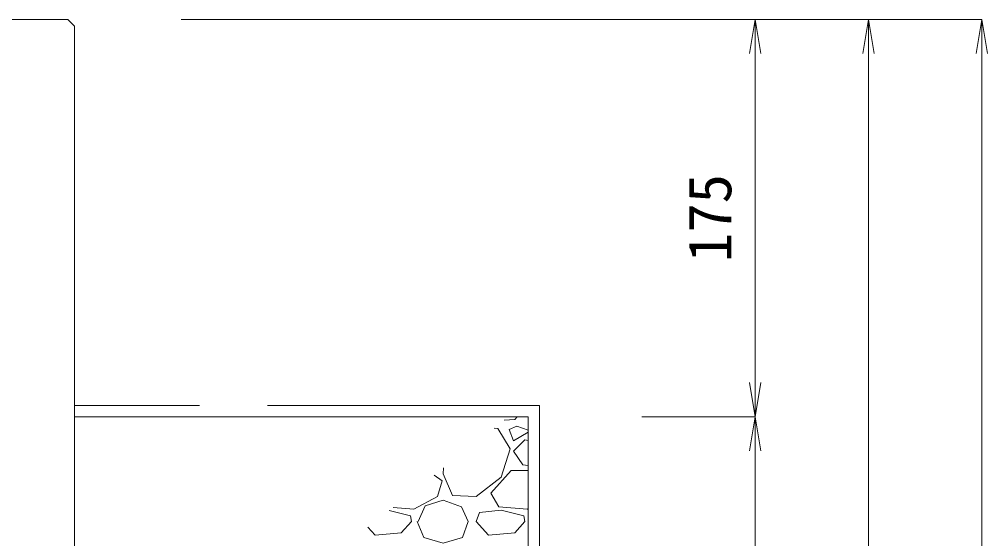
# Model space of a CAD drawing. Units: millimetres at full size, sheet at 1:20; details may follow other scales. Extents: x 0 to 23340, y -4498 to 8520.
# Drawn here: x 1263.1 to 1690, y 7442.5 to 7671.2 of the extents above; entities that cross this region are included whole.
import ezdxf
from ezdxf.enums import TextEntityAlignment as Align

# ---------------------------------------------------------------- set-up
doc = ezdxf.new("R2010")
doc.units = ezdxf.units.MM
doc.header["$LTSCALE"] = 20
doc.linetypes.add('DASHED', pattern=[7.5, 6, -1.5])
for name, color, linetype, lineweight in [('KIJUN', 5, 'Continuous', 5), ('SUNPO', 3, 'Continuous', 13), ('ﾊｯﾁﾝｸﾞ', 7, 'Continuous', 5)]:
    doc.layers.add(name, color=color, linetype=linetype, lineweight=lineweight)
doc.styles.add('ＭＳ ゴシック', font='')
doc.styles.get('ＭＳ ゴシック').set_extended_font_data('MS Gothic')

# ---------------------------------------------------------------- blocks, each defined once
blk = doc.blocks.new('open_arrow')
at = {"color": 0, "linetype": 'Continuous', "lineweight": -2}
blk.add_lwpolyline([(7.5, 1.25), (0, 0), (7.5, -1.25)], dxfattribs=at)

msp = doc.modelspace()

# ---------------------------------------------------------------- linework, layer by layer
at = {"layer": 'KIJUN', "color": 7, "lineweight": 13}
msp.add_lwpolyline([(952.48, 7576.2), (916.48, 7596.2), (912.48, 7671.2), (870.48, 7671.2), (867.48, 7668.2), (867.48, 7016.2), (887.48, 6996.2), (1267.48, 6996.2), (1287.48, 7016.2), (1287.48, 7668.2), (1284.48, 7671.2), (1242.48, 7671.2), (1238.48, 7596.2), (1202.48, 7576.2), (1200.48, 7536.2), (1227.48, 7471.2), (1214.31, 7124.3)], dxfattribs=at)
at = {"layer": 'KIJUN', "color": 7, "linetype": 'DASHED', "lineweight": 13}
msp.add_lwpolyline([(867.48, 7501.2), (662.48, 7501.2), (662.48, 6791.2), (1492.48, 6791.2), (1492.48, 7501.2), (1287.48, 7501.2)], dxfattribs=at)
at = {"layer": 'KIJUN', "color": 7, "lineweight": 13}
msp.add_lwpolyline([(1287.48, 7496.2), (1287.48, 7016.2), (1267.48, 6996.2), (887.48, 6996.2), (867.48, 7016.2), (867.48, 7496.2), (667.48, 7496.2), (667.48, 6796.2), (1487.48, 6796.2), (1487.48, 7496.2)], close=True, dxfattribs=at)
at = {"layer": 'SUNPO'}
for p, q in [((1334.48, 7671.2), (1587.48, 7671.2)), ((1334.48, 7671.2), (1637.48, 7671.2)), ((1334.48, 7671.2), (1687.48, 7671.2)), ((1587.48, 7671.2), (1587.48, 7496.2)), ((1637.48, 6996.2), (1637.48, 7671.2)), ((1687.48, 6796.2), (1687.48, 7671.2)), ((1537.48, 7496.2), (1587.48, 7496.2)), ((1537.48, 7496.2), (1587.48, 7496.2)), ((1587.48, 7496.2), (1587.48, 6996.2))]:
    msp.add_line(p, q, dxfattribs=at)
at = {"layer": 'ﾊｯﾁﾝｸﾞ'}
for p, q in [((1482.58, 7496.2), (1481.5, 7495)), ((1481.5, 7495), (1476.91, 7494.6)), ((1482.5, 7492), (1479, 7490.5)), ((1487.48, 7490.34), (1482.5, 7492)), ((1474, 7491), (1472.47, 7491.13)), ((1479.5, 7482), (1474, 7491)), ((1479, 7490.5), (1481, 7485.5)), ((1481, 7485.5), (1487.48, 7489.39)), ((1486, 7486), (1481, 7481)), ((1487.48, 7485.78), (1486, 7486)), ((1475.5, 7469.5), (1479.5, 7482)), ((1481, 7481), (1485, 7475)), ((1485, 7475), (1487.48, 7474.7)), ((1446, 7470.42), (1449.5, 7468)), ((1450.13, 7473.65), (1450, 7471)), ((1450, 7471), (1454, 7461.5)), ((1471, 7462.5), (1480, 7472.5)), ((1480, 7472.5), (1487.48, 7472.5)), ((1449.5, 7468), (1447.5, 7461)), ((1464.5, 7461), (1475.5, 7469.5)), ((1474.5, 7456.5), (1471, 7462.5)), ((1447.5, 7461), (1437, 7455.5)), ((1442, 7457), (1450, 7459.5)), ((1450, 7459.5), (1458, 7456.5)), ((1454, 7461.5), (1464.5, 7461)), ((1435.5, 7452.5), (1426.1, 7454.85)), ((1437, 7455.5), (1427.87, 7456.23)), ((1439, 7450), (1442, 7457)), ((1458, 7456.5), (1461, 7450)), ((1464.5, 7450), (1466, 7454)), ((1475.5, 7455), (1466, 7454)), ((1487, 7455.5), (1474.5, 7456.5)), ((1485.5, 7452.5), (1475.5, 7455)), ((1487.48, 7455.75), (1487, 7455.5)), ((1436, 7450), (1431.5, 7445)), ((1436, 7450), (1435.5, 7452.5)), ((1438.5, 7450), (1441.5, 7443)), ((1458.5, 7443), (1461, 7450)), ((1470, 7444), (1464.5, 7450)), ((1486, 7450), (1481.5, 7445)), ((1486, 7450), (1485.5, 7452.5)), ((1420, 7444), (1416.76, 7447.54)), ((1431.5, 7445), (1420, 7444)), ((1481.5, 7445), (1470, 7444)), ((1441.5, 7443), (1450, 7440.5)), ((1450, 7440.5), (1458.5, 7443))]:
    msp.add_line(p, q, dxfattribs=at)

# ---------------------------------------------------------------- block references
at = {"layer": 'SUNPO', "xscale": 2, "yscale": 2}
for p, rotation in [((1587.48, 7671.2), 270), ((1637.48, 7671.2), 270), ((1687.48, 7671.2), 270), ((1587.48, 7496.2), 90), ((1587.48, 7496.2), 270)]:
    msp.add_blockref('open_arrow', p, dxfattribs=dict(at, rotation=rotation))

# ---------------------------------------------------------------- texts
at = {"layer": 'SUNPO', "style": 'ＭＳ ゴシック'}
msp.add_text('175', height=18.99, rotation=90, dxfattribs=at).set_placement((1567.48, 7583.7), align=Align.MIDDLE_CENTER)

doc.saveas('drawing.dxf')
